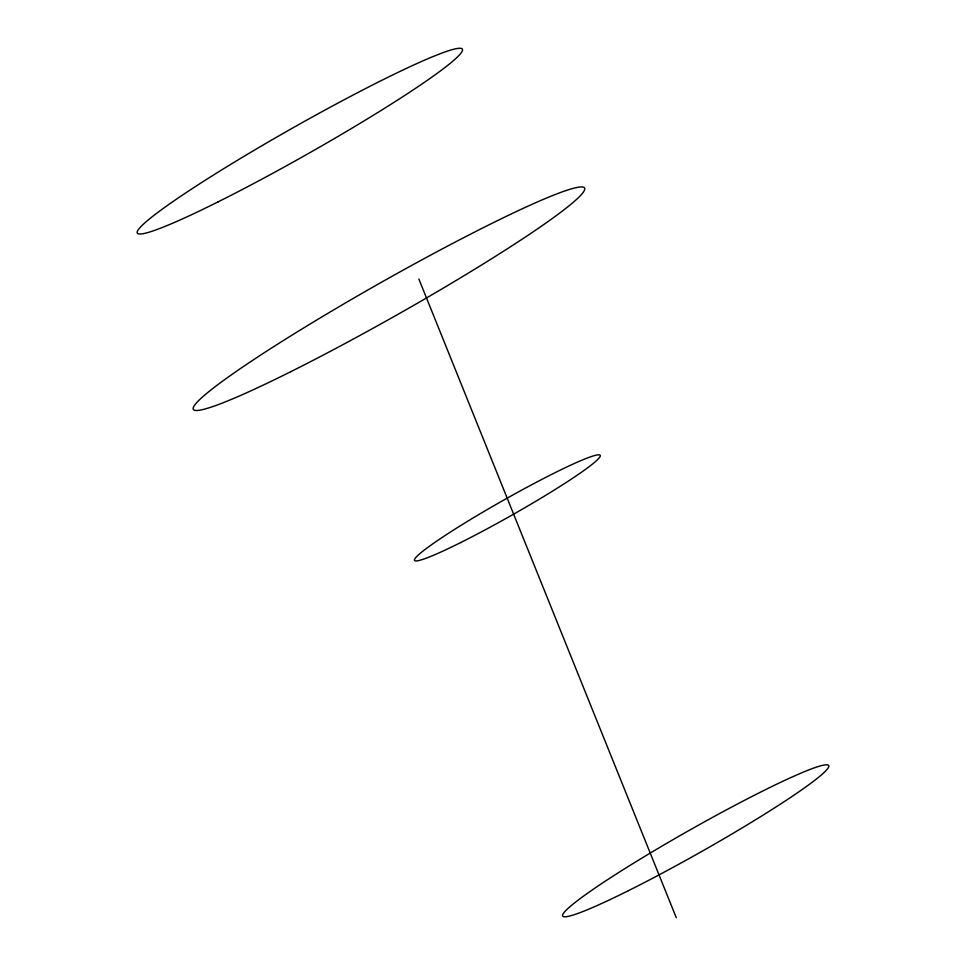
<?xml version="1.0" encoding="UTF-8"?>
<svg xmlns="http://www.w3.org/2000/svg" width="966" height="966" viewBox="0 0 966 966"><rect width="100%" height="100%" fill="white"/><g stroke="black" fill="none" stroke-linecap="round" stroke-linejoin="round"><path stroke-width="1.45" d="M418.87 279.041L676.272 917.7M460.661 542.566A106.707 8.561 -29.5 0 0 600.309 455.747A106.707 8.561 -29.5 0 0 461.048 525.335A106.707 8.561 -29.5 0 0 460.661 542.566M218.159 201.834A186.74 14.973 -29.5 0 0 462.545 49.918A186.74 14.973 -29.5 0 0 218.847 171.682A186.74 14.973 -29.5 0 0 218.159 201.834M628.407 890.676A152.833 12.256 -29.5 0 0 828.84 766.183A152.833 12.256 -29.5 0 0 629.832 865.512A152.833 12.256 -29.5 0 0 628.407 890.676M290.694 371.729A224.704 18.016 -29.5 0 0 584.768 188.925A224.704 18.016 -29.5 0 0 291.515 335.444A224.704 18.016 -29.5 0 0 290.694 371.729"/></g></svg>
